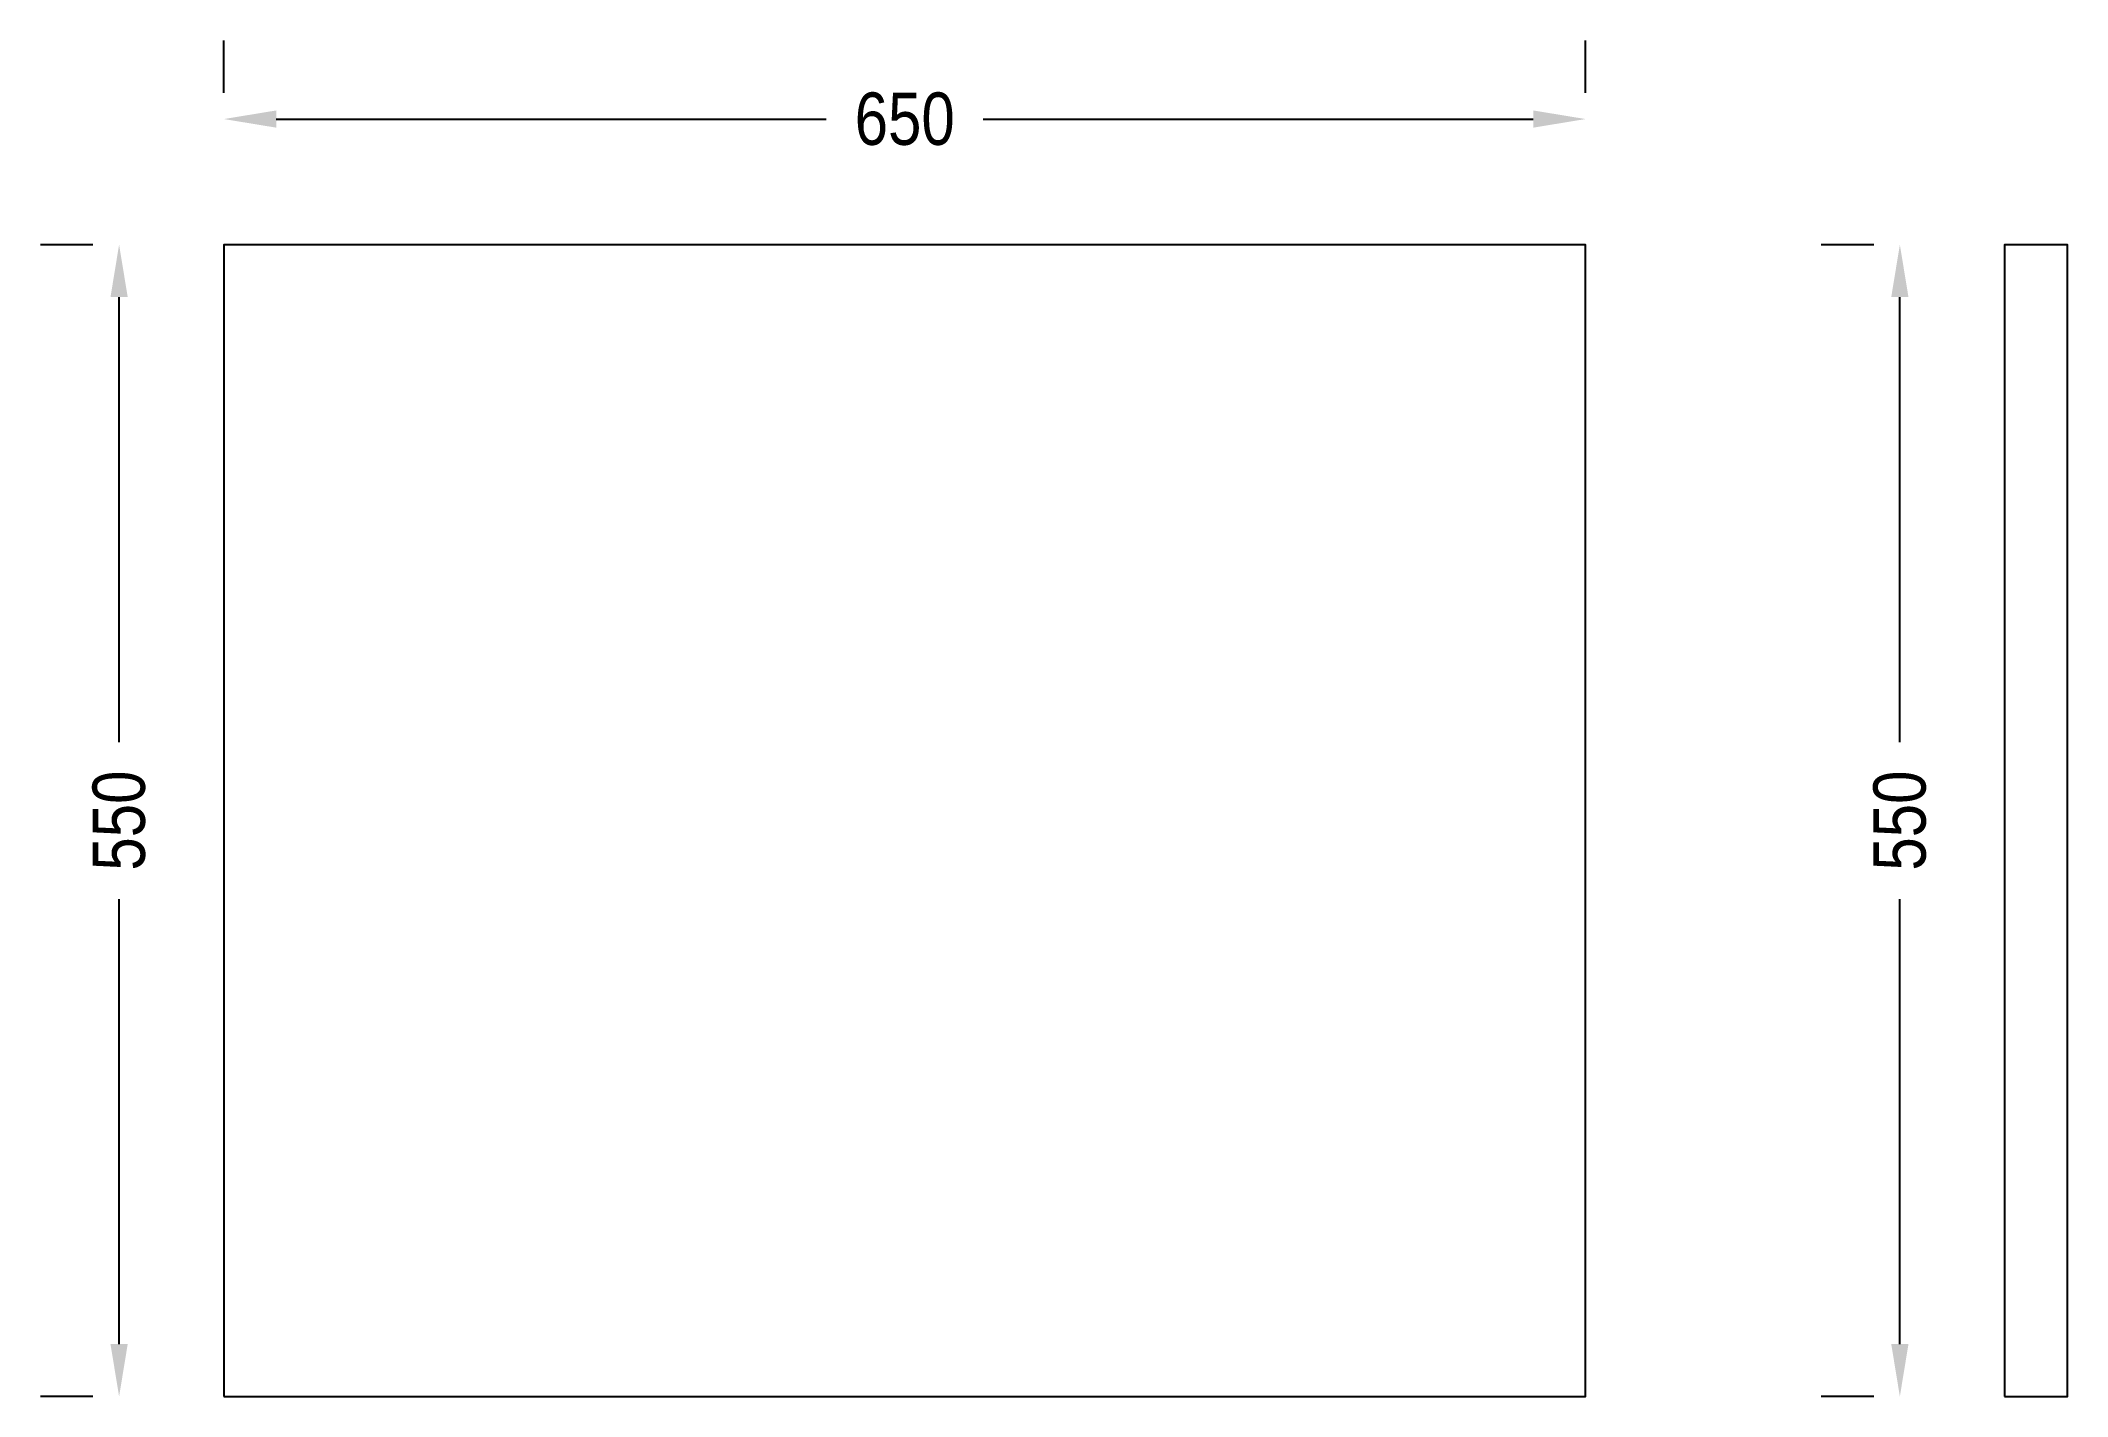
# Model space of a CAD drawing. Header units: metres. Extents: x 62 to 1030, y 100 to 748.
import ezdxf

# ---------------------------------------------------------------- set-up
doc = ezdxf.new("R2010")
doc.units = ezdxf.units.M
doc.styles.add('OpenSansCondensed-Light', font='OpenSansCondensed-Light.ttf')
doc.dimstyles.new('EZ_CM_100_H25_CM', dxfattribs={"dimtxt": 25, "dimasz": 25, "dimexe": 37.5, "dimexo": 12.5, "dimgap": 10, "dimtad": 1, "dimdsep": 46, "dimtxsty": 'OpenSansCondensed-Light', "dimtsz": 12.5, "dimcen": 2.5, "dimadec": 0, "dimazin": 0, "dimtfac": 1, "dimtmove": 2, "dimatfit": 3, "dimarcsym": 0})

msp = doc.modelspace()

# ---------------------------------------------------------------- linework, layer by layer
for points in [[(150, 100), (800, 100), (800, 650), (150, 650), (150, 100)], [(1000, 100), (1030, 100), (1030, 650), (1000, 650), (1000, 100)]]:
    msp.add_lwpolyline(points)

# ---------------------------------------------------------------- dimensions: what is measured, and where the dimension line sits
msp.add_linear_dim(base=(150, 710), p1=(150, 710), p2=(800, 710), dimstyle='EZ_CM_100_H25_CM', override={"dimtad": 0, "dimsah": 0, "dimtsz": 0, "dimclrd": 1}).render()
for base, p1, p2 in [((100, 100), (100, 100), (100, 650)), ((950, 100), (950, 100), (950, 650))]:
    msp.add_linear_dim(base=base, p1=p1, p2=p2, angle=90, dimstyle='EZ_CM_100_H25_CM', override={"dimtad": 0, "dimsah": 0, "dimtsz": 0, "dimclrd": 1}).render()

doc.saveas('drawing.dxf')
